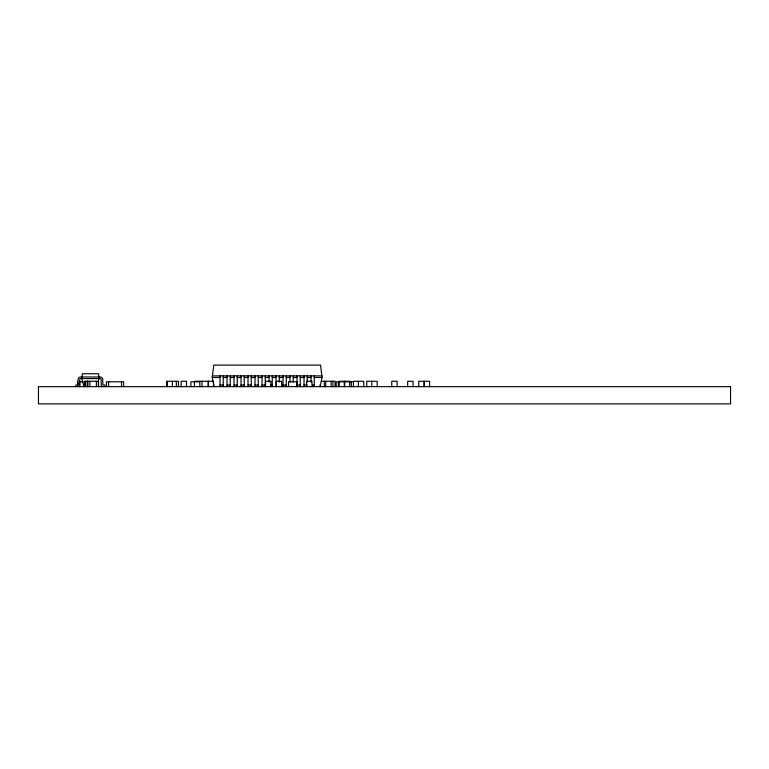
<?xml version="1.0" encoding="UTF-8"?>
<svg xmlns="http://www.w3.org/2000/svg" width="769" height="769" viewBox="0 0 769 769"><rect width="100%" height="100%" fill="white"/><g stroke="black" fill="none" stroke-linecap="round" stroke-linejoin="round"><path stroke-width="1.15" d="M214.224 386.653L212.215 377.502L213.753 365.112L320.529 365.112L322.067 377.502L320.058 386.653M98.115 382.039L99.038 378.579L98.528 373.734L82.321 373.734L81.812 378.579L83.965 386.653M212.215 375.887L322.067 375.887M212.215 377.502L220.021 377.502M223.25 377.502L227.018 377.502M230.248 377.502L234.026 377.502M237.256 377.502L241.024 377.502M244.254 377.502L248.022 377.502M251.252 377.502L255.02 377.502M258.259 377.502L262.027 377.502M265.257 377.502L269.025 377.502M272.255 377.502L276.023 377.502M279.253 377.502L283.021 377.502M286.26 377.502L290.028 377.502M293.258 377.502L297.026 377.502M300.256 377.502L304.024 377.502M307.254 377.502L311.032 377.502M314.261 377.502L322.067 377.502M321.336 381.27L335.073 381.27L335.073 386.653M83.331 381.808L79.803 381.808L79.803 386.653M199.507 381.808L190.885 381.808L190.885 386.653M353.452 381.808L336.216 381.808L336.216 386.653M220.021 385.038L223.25 385.038M227.018 385.038L230.248 385.038M234.026 385.038L237.256 385.038M241.024 385.038L244.254 385.038M248.022 385.038L251.252 385.038M255.02 385.038L258.259 385.038M262.027 385.038L265.257 385.038M270.64 385.038L272.255 385.038M283.021 385.038L286.26 385.038M297.026 385.038L300.256 385.038M304.024 385.038L307.254 385.038M312.647 385.038L314.261 385.038M429.592 386.653L429.592 381.27L418.74 381.27L418.74 386.653M413.049 386.653L413.049 381.27L407.666 381.27L407.666 386.653M397.14 386.653L397.14 381.27L391.757 381.27L391.757 386.653M377.185 386.653L377.185 381.27L366.755 381.27L366.755 386.653M371.802 381.27L371.802 386.653M363.737 386.653L363.737 381.27L353.461 381.27L353.452 386.653M358.354 381.27L358.354 386.653M351.298 381.808L351.298 386.653M349.693 386.653L349.693 381.27L339.292 381.27L339.292 386.653M344.675 381.27L344.675 386.653M344.31 381.27L344.31 386.653M338.37 381.808L338.37 386.653M332.919 381.27L332.919 386.653M331.112 381.27L331.112 386.653M325.729 381.27L325.729 386.653M324.307 381.27L324.307 386.653M320.26 384.5L320.26 386.653M314.261 375.887L314.261 386.653M311.964 386.653L311.964 381.27L306.581 381.27L306.581 386.653M311.032 375.887L311.032 382.078M307.254 375.887L307.254 382.078M304.024 375.887L304.024 386.653M300.256 375.887L300.256 386.653M297.17 386.653L297.17 381.808L288.548 381.808L288.548 386.653M297.026 375.887L297.026 386.653M293.258 375.887L293.258 382.078M290.028 375.887L290.028 382.078M286.26 375.887L286.26 386.653M283.021 375.887L283.021 386.653M281.665 386.653L281.665 381.27L276.282 381.27L276.282 386.653M279.253 375.887L279.253 382.078M276.023 375.887L276.023 386.653M272.255 375.887L272.255 386.653M270.928 386.653L270.928 381.27L265.545 381.27L265.545 386.653M269.025 375.887L269.025 382.078M265.257 375.887L265.257 386.653M262.027 375.887L262.027 386.653M258.259 375.887L258.259 386.653M255.02 375.887L255.02 386.653M251.252 375.887L251.252 386.653M248.022 375.887L248.022 386.653M244.254 375.887L244.254 386.653M241.024 375.887L241.024 386.653M237.256 375.887L237.256 386.653M234.026 375.887L234.026 386.653M230.248 375.887L230.248 386.653M227.018 375.887L227.018 386.653M223.25 375.887L223.25 386.653M220.021 375.887L220.021 386.653M213.484 386.653L213.484 381.27L194.422 381.27L194.422 386.653M208.476 381.27L208.476 386.653M208.101 381.27L208.101 386.653M202.016 381.27L202.016 386.653M199.805 381.27L199.853 386.653M186.511 386.653L186.511 381.27L181.128 381.27L181.128 386.653M178.437 386.653L178.504 381.27L167.036 381.27L167.036 386.653M176.351 381.27L176.351 386.653M172.419 381.27L172.419 386.653M167.104 381.27L167.104 386.653M123.665 386.653L123.665 381.808L106.43 381.808L106.43 386.653M121.512 381.808L121.512 386.653M108.583 381.808L108.583 386.653M104.969 386.653L104.969 385.038L102.835 384.875L102.796 379.3A2.692 2.692 0 0 0 100.47 376.983L80.38 376.983A2.692 2.692 0 0 0 78.063 379.3L78.025 384.836L75.891 385.038L75.891 386.653M98.547 386.653L98.547 381.27L84.888 381.27L84.888 386.653M98.355 381.27L98.355 386.653M96.394 381.27L96.394 386.653M89.935 381.27L89.935 386.653M87.772 381.27L87.772 386.653M87.579 381.27L87.579 386.653M87.195 381.27L87.195 386.653M85.042 381.27L85.042 386.653M77.65 381.808L77.65 385.682M77.775 386.653A1.884 1.884 0 0 0 79.659 384.769L79.659 379.655A1.077 1.077 0 0 1 80.735 378.579L100.114 378.579A1.077 1.077 0 0 1 101.2 379.655L101.2 384.769A1.884 1.884 0 0 0 103.084 386.653M730.55 386.653L38.45 386.653L38.45 403.888L730.55 403.888L730.55 386.653M424.209 386.653L424.209 381.27L424.123 386.653"/></g></svg>
